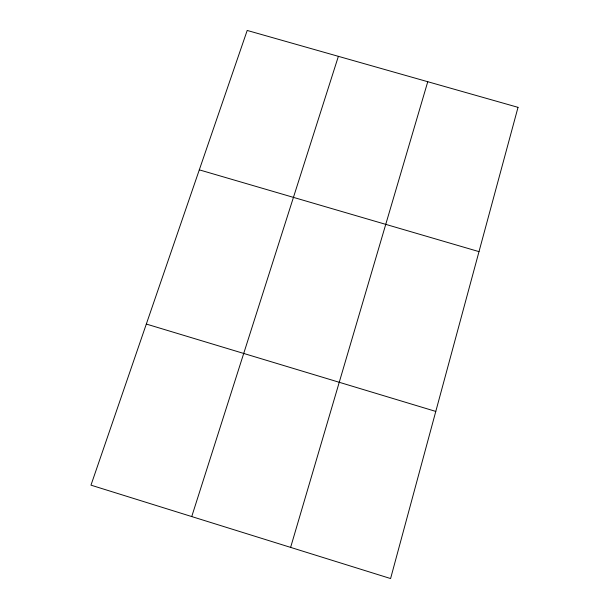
<?xml version="1.0" encoding="UTF-8"?>
<svg xmlns="http://www.w3.org/2000/svg" width="609" height="609" viewBox="0 0 609 609"><rect width="100%" height="100%" fill="white"/><g stroke="black" fill="none" stroke-linecap="round" stroke-linejoin="round"><path stroke-width="0.91" d="M290.622 547.392L427.762 81.713M191.736 516.569L338.383 56.34M199.31 169.85L479.001 251.631M146.327 324.057L435.785 411.418M518.023 107.344L390.59 578.55L90.977 485.16L247.201 30.45L518.023 107.344"/></g></svg>
